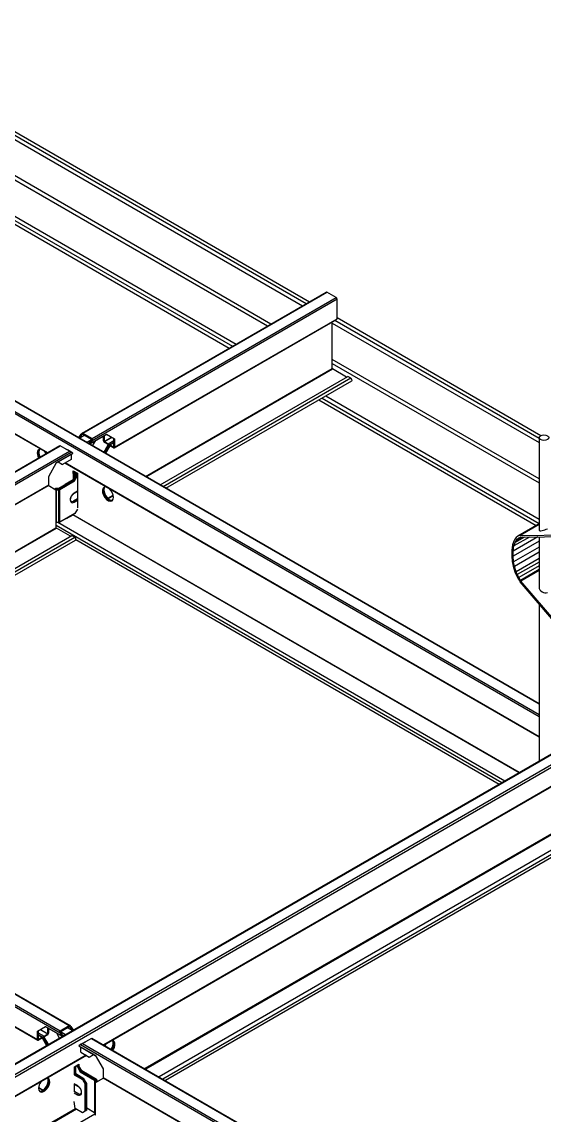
# Model space of a CAD drawing. Header units: millimetres. Extents: x -114 to 1795, y 14 to 1195.
# Drawn here: x 720.7 to 936.9, y 567.9 to 1020 of the extents above; entities that cross this region are included whole.
import ezdxf

# ---------------------------------------------------------------- set-up
doc = ezdxf.new("R2010")
doc.units = ezdxf.units.MM
doc.layers.add('AM_VIS', color=7, linetype='Continuous', lineweight=30)

msp = doc.modelspace()

# ---------------------------------------------------------------- linework, layer by layer
at = {"layer": 'AM_VIS'}
for p, q in [((637.39, 1017.76), (836.87, 902.59)), ((637.98, 1019.22), (838.43, 903.49)), ((639.3, 1020.04), (839.8, 904.28)), ((823.85, 895.07), (637.39, 1002.72)), ((637.39, 1001.09), (822.44, 894.26)), ((631.43, 986.16), (806.52, 885.07)), ((632.79, 986.95), (807.89, 885.86)), ((634.35, 987.85), (809.45, 886.75)), ((934.85, 732.56), (533.09, 964.51)), ((934.85, 733.37), (533.8, 964.92)), ((934.85, 737.78), (537.62, 967.12)), ((934.85, 737.95), (537.77, 967.21)), ((731.36, 841.84), (542.36, 950.96)), ((731.22, 841.75), (542.46, 950.73)), ((745.65, 849.92), (846.76, 908.3)), ((746, 849.96), (847.01, 908.28)), ((749.82, 847.75), (850.83, 906.07)), ((749.82, 846.94), (851.19, 905.46)), ((850.83, 906.07), (847.01, 908.28)), ((851.19, 897.25), (851.19, 905.46)), ((758.98, 843.85), (851.08, 897.02)), ((759.09, 844.08), (851.19, 897.25)), ((849.24, 876.62), (849.24, 895.96)), ((849.24, 895.45), (934.85, 846.02)), ((850.35, 896.6), (934.85, 847.82)), ((851.19, 897.7), (935.61, 848.96)), ((934.85, 830.99), (849.24, 880.41)), ((849.24, 878.78), (934.85, 829.35)), ((771.96, 832), (849.24, 876.62)), ((772.1, 831.92), (849.31, 876.49)), ((777.97, 828.53), (855.64, 873.37)), ((855.18, 873.11), (849.31, 876.49)), ((856.95, 872.62), (855.64, 873.37)), ((856.95, 872.62), (779.28, 827.77)), ((780.39, 827.13), (857.27, 871.52)), ((845, 864.43), (934.85, 812.56)), ((846.55, 865.33), (934.85, 814.35)), ((843.63, 863.64), (933.63, 811.68)), ((744.52, 848.2), (745.3, 849.55)), ((744.52, 848.2), (744.8, 848.04)), ((745.58, 849.39), (744.8, 848.04)), ((744.8, 848.04), (746.5, 849.02)), ((745.58, 849.39), (745.72, 849.47)), ((749.54, 847.26), (745.72, 849.47)), ((746, 849.96), (749.82, 847.75)), ((747.56, 846.08), (749.56, 847.24)), ((749.57, 847.21), (747.59, 846.07)), ((748.76, 845.75), (749.54, 847.1)), ((748.76, 845.75), (749.04, 845.59)), ((748.96, 845.49), (755.71, 849.38)), ((749.04, 845.59), (755.81, 849.49)), ((749.82, 846.94), (749.04, 845.59)), ((750.04, 844.65), (751.31, 846.84)), ((754.56, 846.69), (754.56, 848.72)), ((754.84, 848.88), (754.84, 846.53)), ((754.84, 846.53), (757.9, 848.29)), ((754.91, 846.41), (758.04, 848.21)), ((754.91, 846.41), (756.43, 845.53)), ((756.43, 845.2), (754.91, 846.08)), ((755.81, 849.49), (759.09, 847.6)), ((756.43, 845.53), (758.8, 846.9)), ((756.96, 845.1), (758.8, 846.17)), ((757.21, 845.08), (758.8, 846)), ((758.8, 844.24), (758.8, 847.77)), ((759.09, 847.6), (759.09, 844.08)), ((934.85, 848.06), (934.85, 809.78)), ((320.82, 841.96), (736.53, 601.95)), ((321.53, 842.36), (736.53, 602.76)), ((325.35, 844.57), (740.35, 604.97)), ((325.49, 844.65), (740.7, 604.93)), ((533.38, 727.53), (736.45, 844.78)), ((533.73, 727.56), (736.6, 844.69)), ((537.55, 725.36), (740.42, 842.49)), ((537.55, 724.54), (741.12, 842.08)), ((735.13, 837.67), (741.88, 841.56)), ((735.14, 837.72), (741.9, 841.63)), ((736.45, 844.78), (736.6, 844.69)), ((740.42, 842.49), (736.6, 844.69)), ((740.38, 842.61), (740.1, 842.78)), ((740.42, 842.49), (741.12, 842.08)), ((740.83, 842.33), (740.76, 842.29)), ((741.18, 842.15), (740.9, 842.31)), ((741.09, 841.11), (741.09, 839)), ((741.9, 841.63), (741.12, 842.08)), ((754.69, 841.97), (756.47, 845.06)), ((756.75, 844.9), (754.97, 841.81)), ((755.04, 841.77), (756.82, 844.85)), ((757.11, 844.69), (755.32, 841.6)), ((756.49, 845.13), (756.79, 844.96)), ((756.75, 844.9), (756.87, 844.96)), ((756.86, 844.91), (757.15, 844.75)), ((757.11, 844.69), (757.21, 844.75)), ((757.21, 845.08), (758.73, 844.2)), ((758.73, 843.87), (757.21, 844.75)), ((758.73, 844.2), (758.8, 844.24)), ((731.86, 832.05), (735.14, 837.72)), ((735.11, 837.68), (735.13, 837.67)), ((735.75, 838.02), (737.58, 836.97)), ((741.09, 839), (737.58, 836.97)), ((934.85, 724.18), (738.54, 837.52)), ((934.85, 724.35), (738.69, 837.61)), ((731.86, 828.52), (731.86, 832.05)), ((743.14, 832.59), (741.94, 830.5)), ((742.01, 833.24), (742.01, 834.34)), ((742.01, 834.34), (743.78, 833.32)), ((742.01, 833.24), (742.64, 833.61)), ((742.01, 833.24), (742.01, 830.63)), ((742.29, 833.08), (742.01, 833.24)), ((742.22, 830.34), (743.42, 832.42)), ((742.29, 834.18), (742.29, 833.4)), ((742.93, 833.44), (742.29, 833.08)), ((742.29, 831.12), (742.29, 833.08)), ((743.49, 832.38), (742.29, 830.3)), ((742.36, 833.44), (742.36, 834.14)), ((742.36, 833.04), (743, 833.4)), ((742.36, 833.04), (742.36, 831.24)), ((742.64, 832.87), (742.36, 833.04)), ((742.57, 830.14), (743.78, 832.22)), ((742.64, 833.97), (742.64, 833.61)), ((742.64, 833.61), (742.93, 833.44)), ((743.28, 833.24), (742.64, 832.87)), ((742.64, 831.73), (742.64, 832.87)), ((742.93, 833.44), (743, 833.4)), ((743, 833.4), (743.28, 833.24)), ((743.14, 832.59), (743.78, 832.95)), ((743.42, 832.42), (743.14, 832.59)), ((743.28, 833.24), (743.78, 832.95)), ((743.78, 832.63), (743.42, 832.42)), ((743.49, 832.38), (743.78, 832.55)), ((743.78, 832.22), (743.49, 832.38)), ((743.78, 833.32), (743.78, 819.03)), ((546.71, 721.46), (731.76, 828.3)), ((546.81, 721.69), (731.86, 828.52)), ((734.8, 826.38), (731.62, 828.22)), ((741.94, 830.5), (736, 827.07)), ((742.29, 830.3), (736.2, 826.78)), ((736.28, 826.91), (742.22, 830.34)), ((736.48, 826.62), (742.57, 830.14)), ((738.61, 828.67), (738.54, 828.54)), ((742.01, 830.63), (738.61, 828.67)), ((738.69, 828.63), (738.61, 828.67)), ((741.94, 830.5), (742.22, 830.34)), ((742.29, 830.3), (742.57, 830.14)), ((734.37, 826.87), (734.16, 826.75)), ((734.44, 826.59), (734.66, 826.71)), ((734.57, 826.58), (734.51, 826.54)), ((734.66, 826.71), (734.66, 826.62)), ((734.86, 826.42), (734.8, 826.38)), ((734.86, 826.42), (734.86, 810.74)), ((735.71, 827.01), (734.94, 827.01)), ((734.94, 826.7), (734.94, 826.78)), ((734.94, 826.78), (735.71, 826.78)), ((735.91, 826.71), (735.14, 826.71)), ((735.14, 812.93), (735.14, 826.48)), ((735.14, 826.48), (735.91, 826.48)), ((735.71, 826.78), (735.71, 826.71)), ((735.91, 826.48), (735.91, 812.93)), ((736.28, 826.83), (736.28, 826.91)), ((736.48, 813.06), (736.48, 826.62)), ((742.32, 824.97), (743.78, 825.81)), ((743.78, 825.94), (742.4, 825.15)), ((756.32, 822.97), (758.56, 824.26)), ((756.43, 822.87), (758.59, 824.12)), ((742.11, 821.85), (743.78, 822.81)), ((742.11, 821.85), (742.12, 821.85)), ((743.78, 822.8), (742.12, 821.85)), ((742.4, 821.37), (743.78, 822.16)), ((743.78, 818.5), (742.72, 816.66)), ((742.72, 816.66), (736.48, 813.06)), ((739.25, 814.58), (739.18, 814.62)), ((739.25, 814.58), (742.22, 816.3)), ((926.59, 709.44), (741.87, 816.09)), ((926.73, 709.52), (742.01, 816.17)), ((742.23, 816.39), (742.22, 816.3)), ((559.54, 709.52), (734.86, 810.74)), ((559.69, 709.44), (735.04, 810.68)), ((735, 810.73), (735, 812.91)), ((919.42, 705.3), (735, 811.77)), ((740.91, 807.3), (735.04, 810.68)), ((735.91, 812.93), (735.14, 812.93)), ((920.72, 706.05), (735.61, 812.93)), ((934.85, 812.38), (925.98, 807.27)), ((934.85, 812.24), (926.81, 807.6)), ((934.85, 812.16), (927.03, 807.64)), ((565.56, 706.05), (741.37, 807.56)), ((742.68, 806.81), (566.86, 705.3)), ((567.97, 704.66), (743.01, 805.71)), ((742.68, 806.81), (741.37, 807.56)), ((918.31, 704.66), (743.1, 805.81)), ((924.41, 805.26), (923.9, 803.73)), ((934.85, 805.22), (924.07, 799)), ((934.3, 807.01), (924.12, 801.13)), ((924.8, 806.01), (924.41, 805.26)), ((930.87, 806.96), (924.45, 803.26)), ((925.32, 806.7), (924.8, 806.01)), ((928.79, 806.94), (924.94, 804.71)), ((924.94, 804.71), (925.31, 805.42)), ((927.91, 806.92), (925.31, 805.42)), ((925.31, 805.42), (925.79, 806.06)), ((925.98, 807.27), (925.32, 806.7)), ((927.23, 806.9), (925.79, 806.06)), ((925.79, 806.06), (926.39, 806.58)), ((926.81, 807.6), (925.98, 807.27)), ((926.39, 806.58), (927.12, 806.87)), ((927.03, 807.64), (926.81, 807.6)), ((927.03, 807.64), (946.7, 807.92)), ((927.12, 806.87), (927.32, 806.91)), ((927.32, 806.91), (946.89, 807.19)), ((934.85, 807.02), (934.85, 786.25)), ((923.55, 801.52), (923.53, 800.41)), ((923.53, 800.41), (923.53, 799.07)), ((923.9, 803.73), (923.55, 801.52)), ((924.07, 799), (924.12, 801.13)), ((924.12, 801.13), (924.45, 803.26)), ((934.85, 802.73), (924.3, 796.64)), ((924.45, 803.26), (924.94, 804.71)), ((934.85, 800.66), (924.66, 794.77)), ((923.53, 799.07), (923.74, 796.84)), ((923.74, 796.84), (924.12, 794.89)), ((924.3, 796.64), (924.07, 799)), ((924.66, 794.77), (924.3, 796.64)), ((934.85, 798.1), (925.31, 792.59)), ((934.85, 796.63), (925.79, 791.4)), ((924.12, 794.89), (924.8, 792.58)), ((925.31, 792.59), (924.66, 794.77)), ((924.8, 792.58), (925.32, 791.29)), ((925.79, 791.4), (925.31, 792.59)), ((926.39, 790.18), (925.79, 791.4)), ((934.85, 795.06), (926.39, 790.18)), ((934.85, 793.5), (927.12, 789.04)), ((934.85, 793.12), (927.32, 788.77)), ((925.32, 791.29), (925.98, 789.96)), ((925.98, 789.96), (926.81, 788.68)), ((927.12, 789.04), (926.39, 790.18)), ((926.81, 788.68), (927.03, 788.37)), ((946.7, 765.38), (927.03, 788.37)), ((927.32, 788.77), (927.12, 789.04)), ((946.89, 765.9), (927.32, 788.77)), ((934.85, 779.24), (934.85, 714.21)), ((950.38, 723.18), (527.37, 478.95)), ((950.27, 722.89), (527.77, 478.95)), ((526.27, 714.97), (727.37, 598.86)), ((526.41, 715.05), (727.27, 599.09)), ((948.28, 716.51), (529.13, 474.52)), ((948.7, 717.84), (529.55, 475.85)), ((945.3, 706.98), (754.62, 596.89)), ((945.22, 706.71), (754.82, 596.78)), ((955.22, 693.07), (771.63, 587.08)), ((955.6, 692.86), (772.01, 586.86)), ((963.1, 690.79), (777.55, 583.66)), ((963.37, 689.19), (779.07, 582.78)), ((955.24, 683.22), (780.18, 582.14)), ((727.27, 602.61), (730.54, 604.51)), ((727.27, 599.09), (727.27, 602.61)), ((727.55, 602.78), (727.55, 599.25)), ((727.55, 601.91), (729.92, 600.54)), ((728.31, 603.22), (731.44, 601.42)), ((728.46, 603.3), (731.51, 601.54)), ((729.92, 600.54), (731.44, 601.42)), ((730.54, 604.51), (737.31, 600.6)), ((730.64, 604.39), (737.39, 600.5)), ((731.51, 601.54), (731.51, 603.89)), ((731.79, 603.73), (731.79, 601.7)), ((735.04, 601.85), (736.34, 599.6)), ((736.53, 602.76), (740.35, 604.97)), ((737.31, 600.6), (736.53, 601.95)), ((738.83, 601.04), (736.78, 602.22)), ((738.86, 601.05), (736.79, 602.25)), ((740.63, 604.48), (736.81, 602.27)), ((736.81, 602.11), (737.59, 600.76)), ((739.85, 604.03), (741.55, 603.05)), ((740.63, 604.48), (740.77, 604.4)), ((741.55, 603.05), (740.77, 604.4)), ((741.05, 604.56), (741.83, 603.21)), ((741.55, 603.05), (741.83, 603.21)), ((727.55, 601.18), (729.39, 600.11)), ((727.55, 601.01), (729.14, 600.09)), ((727.55, 599.25), (727.62, 599.21)), ((727.62, 599.21), (729.14, 600.09)), ((729.14, 599.76), (727.62, 598.88)), ((729.14, 599.76), (729.25, 599.7)), ((729.49, 599.92), (729.2, 599.76)), ((731.06, 596.55), (729.25, 599.7)), ((729.48, 599.97), (729.6, 599.91)), ((729.53, 599.86), (731.35, 596.72)), ((729.86, 600.14), (729.57, 599.97)), ((731.42, 596.76), (729.6, 599.91)), ((729.88, 600.07), (731.7, 596.92)), ((731.44, 601.09), (729.92, 600.21)), ((737.31, 600.6), (737.59, 600.76)), ((745.08, 597.01), (744.31, 596.56)), ((745.31, 597.24), (745.03, 597.08)), ((745.08, 597.01), (745.79, 597.42)), ((745.08, 597.01), (1160.79, 357)), ((745.45, 597.22), (745.38, 597.26)), ((749.61, 599.62), (745.79, 597.42)), ((745.79, 597.42), (1160.79, 357.81)), ((746.11, 597.71), (745.83, 597.54)), ((749.61, 599.62), (749.76, 599.7)), ((749.61, 599.62), (1164.61, 360.02)), ((749.76, 599.7), (1164.96, 359.98)), ((747.49, 592.55), (608.62, 512.37)), ((747.3, 592.67), (608.75, 512.68)), ((744.31, 596.56), (751.07, 592.65)), ((744.33, 596.49), (751.08, 592.59)), ((745.12, 593.92), (745.12, 596.03)), ((745.12, 593.92), (748.63, 591.9)), ((748.63, 591.9), (750.46, 592.95)), ((751.07, 592.65), (754.35, 586.98)), ((751.08, 592.59), (751.1, 592.6)), ((742.57, 587.86), (744.34, 588.88)), ((742.57, 587.23), (742.57, 587.86)), ((743.07, 587.52), (743.07, 588.14)), ((743.71, 587.88), (743.16, 588.2)), ((743.44, 588.36), (743.99, 588.05)), ((744.06, 588.09), (743.51, 588.4)), ((743.99, 588.05), (743.71, 587.88)), ((743.71, 587.88), (744.91, 585.8)), ((743.8, 588.56), (744.34, 588.25)), ((743.99, 588.67), (743.99, 588.45)), ((745.19, 585.96), (743.99, 588.05)), ((744.06, 588.41), (744.06, 588.72)), ((744.34, 588.25), (744.06, 588.09)), ((744.06, 588.09), (745.26, 586)), ((744.34, 588.88), (744.34, 588.25)), ((745.54, 586.17), (744.34, 588.25)), ((742.72, 587.31), (742.43, 587.15)), ((742.43, 587.15), (742.43, 584.53)), ((742.43, 587.15), (742.43, 587.15)), ((742.72, 584.7), (742.43, 584.53)), ((742.43, 584.53), (745.83, 582.58)), ((742.57, 587.8), (743.07, 587.52)), ((742.79, 587.35), (742.57, 587.47)), ((742.57, 587.39), (742.72, 587.31)), ((742.72, 584.7), (742.72, 587.31)), ((746.11, 582.74), (742.72, 584.7)), ((743.07, 587.52), (742.79, 587.35)), ((742.79, 587.35), (742.79, 584.74)), ((743.07, 584.9), (742.79, 584.74)), ((742.79, 584.74), (746.18, 582.78)), ((743.07, 584.9), (743.07, 587.52)), ((746.46, 582.94), (743.07, 584.9)), ((744.91, 585.8), (745.19, 585.96)), ((744.91, 585.8), (750.85, 582.37)), ((751.13, 582.53), (745.19, 585.96)), ((745.26, 586), (745.54, 586.17)), ((745.26, 586), (751.36, 582.49)), ((751.64, 582.65), (745.54, 586.17)), ((754.35, 586.98), (754.35, 583.45)), ((754.35, 583.45), (943.35, 474.33)), ((727.69, 579.16), (729.49, 578.13)), ((727.71, 579.32), (729.62, 578.22)), ((743.81, 580.08), (742.43, 580.87)), ((742.51, 580.69), (743.89, 579.9)), ((742.57, 577.45), (742.57, 580.66)), ((746.11, 582.74), (745.83, 582.58)), ((745.83, 582.58), (746.96, 580.62)), ((747.24, 580.78), (746.11, 582.74)), ((746.46, 582.94), (746.18, 582.78)), ((746.18, 582.78), (747.31, 580.82)), ((747.59, 580.98), (746.46, 582.94)), ((746.96, 580.62), (747.24, 580.78)), ((746.96, 569.51), (746.96, 580.62)), ((747.24, 569.67), (747.24, 580.78)), ((747.59, 580.98), (747.31, 580.82)), ((747.31, 580.82), (747.31, 569.72)), ((747.59, 569.88), (747.59, 580.98)), ((750.85, 582.37), (750.85, 568.82)), ((750.97, 582.21), (750.97, 581.76)), ((750.97, 581.76), (750.97, 568.21)), ((751.2, 567.88), (751.2, 581.43)), ((751.41, 581.31), (751.2, 581.43)), ((751.36, 582.49), (751.36, 582.28)), ((751.37, 581.76), (751.37, 582.21)), ((754.59, 583.14), (751.41, 581.31)), ((751.47, 582.32), (751.47, 581.87)), ((751.47, 581.87), (751.47, 581.6)), ((751.48, 581.6), (751.7, 581.47)), ((751.71, 581.48), (751.71, 581.55)), ((751.77, 581.51), (751.71, 581.55)), ((751.87, 581.87), (751.87, 582.32)), ((751.99, 581.71), (752.05, 581.68)), ((754.45, 583.22), (943.21, 474.25)), ((742.43, 577.09), (743.81, 576.3)), ((742.57, 577.66), (744.09, 576.78)), ((744.09, 576.77), (742.57, 577.65)), ((744.09, 576.78), (744.09, 576.77)), ((742.95, 570.52), (559.5, 464.6)), ((743.33, 570.3), (559.88, 464.38)), ((742.86, 570.57), (742.43, 573.43)), ((745.83, 568.86), (742.86, 570.57)), ((747.59, 569.88), (747.31, 569.72)), ((750.85, 568.82), (747.59, 570.7)), ((750.97, 568.31), (565.41, 461.19)), ((746.96, 569.51), (745.83, 568.86)), ((747.24, 569.67), (746.96, 569.51)), ((747.31, 569.72), (747.24, 569.67)), ((751.24, 567.86), (751.2, 567.88))]:
    msp.add_line(p, q, dxfattribs=at)
for centre, major_axis, ratio, start_param, end_param in [((847.01, 907.87), (0.25, -0.433), 0.57735, 2.356194, 3.141593), ((850.83, 905.66), (0.25, -0.433), 0.57735, 0.785398, 2.356194), ((850.83, 897.46), (0.25, -0.433), 0.57735, 0, 0.785398), ((849.31, 876.58), (0.05, -0.0866), 0.57735, 3.926991, 5.497787), ((856.95, 872.08), (0.325, -0.563), 0.57735, 0, 2.356194), ((745.65, 849.35), (0.354, 0.612), 0.57735, 0, 1.570796), ((745.65, 849.35), (0.071, 0.122), 0.57735, 0, 1.570796), ((749.47, 847.14), (0.071, 0.122), 0.57735, 4.712389, 6.283185), ((749.47, 847.14), (0.354, 0.612), 0.57735, 4.712389, 6.283185), ((754.91, 846.49), (0.25, -0.433), 0.57735, 3.926991, 5.497787), ((754.91, 846.49), (0.05, -0.0866), 0.57735, 3.926991, 5.497787), ((936.85, 848.06), (2, 0), 0.57735, 0.785398, 7.068583), ((729.42, 840.3), (1.62, -2.81), 0.57735, 2.715122, 4.601832), ((729.7, 840.47), (1.62, -2.81), 0.57735, 3.228731, 4.601832), ((729.78, 840.51), (1.62, -2.81), 0.57735, 3.250594, 4.601832), ((730.06, 840.67), (1.62, -2.81), 0.57735, 3.33868, 3.926991), ((730.06, 840.67), (1.62, -2.81), 0.57735, 3.926991, 4.601832), ((729.42, 840.3), (1.62, -2.81), 0.57735, 1.681353, 1.997267), ((756.43, 845.12), (0.25, -0.433), 0.57735, 0.885574, 2.356194), ((756.43, 845.12), (0.05, -0.0866), 0.57735, 1.309043, 2.356194), ((756.4, 845.1), (0.071, 0.122), 0.57735, 4.712389, 5.236034), ((756.4, 845.1), (0.354, 0.612), 0.57735, 4.712389, 4.812564), ((757.18, 844.65), (0.354, 0.612), 0.57735, 1.470621, 1.570796), ((757.21, 844.67), (0.25, -0.433), 0.57735, 2.356194, 3.826815), ((757.18, 844.65), (0.071, 0.122), 0.57735, 1.047151, 1.570796), ((757.21, 844.67), (0.05, -0.0866), 0.57735, 2.356194, 3.403346), ((758.73, 844.28), (0.05, -0.0866), 0.57735, 5.497787, 7.068583), ((758.73, 844.28), (0.25, -0.433), 0.57735, 5.497787, 7.068583), ((731.51, 828.73), (0.25, -0.433), 0.57735, 0, 0.785398), ((756.36, 824.75), (1.62, -2.81), 0.57735, 2.715122, 7.068583), ((756.65, 824.91), (1.62, -2.81), 0.57735, 3.228731, 6.196047), ((756.72, 824.95), (1.62, -2.81), 0.57735, 3.250594, 6.174184), ((757, 825.12), (1.62, -2.81), 0.57735, 3.33868, 3.926991), ((734.94, 826.55), (0.8, 0), 0.57735, 1.570796, 2.356194), ((735.14, 826.25), (0.8, 0), 0.57735, 1.570796, 2.356194), ((734.94, 826.55), (0.4, 0), 0.57735, 1.570796, 2.356194), ((735.14, 826.25), (0.4, 0), 0.57735, 1.570796, 2.356194), ((735.71, 827.24), (0.4, 0), 0.57735, 4.712389, 5.497787), ((735.71, 827.24), (0.8, 0), 0.57735, 4.712389, 5.497787), ((735.91, 826.95), (0.4, 0), 0.57735, 4.712389, 5.497787), ((735.91, 826.95), (0.8, 0), 0.57735, 4.712389, 5.497787), ((742.4, 823.26), (1.16, 2), 0.57735, 0.785398, 3.926991), ((742.12, 825.31), (0.195, -0.338), 0.57735, 0, 0.785398), ((757, 825.12), (1.62, -2.81), 0.57735, 3.926991, 6.086098), ((756.36, 824.75), (1.62, -2.81), 0.57735, 0.785398, 1.997267), ((742.12, 823.42), (0.96, 1.67), 0.57735, 3.141593, 3.926991), ((742.11, 823.42), (0.96, 1.67), 0.57735, 3.14574, 3.926991), ((742.12, 821.53), (0.195, -0.338), 0.57735, 0.785398, 2.356194), ((735.14, 812.7), (0.4, 0), 0.57735, 1.570796, 1.929116), ((735.04, 810.77), (0.05, -0.0866), 0.57735, 4.802353, 5.497787), ((735.91, 813.39), (0.8, 0), 0.57735, 4.712389, 5.497787), ((936.85, 810.37), (1.99, 0.64), 0.257355, 3.059722, 5.415916), ((742.68, 806.27), (0.325, -0.563), 0.57735, 0, 2.356194), ((936.85, 785.66), (1.75, -1.36), 0.709828, 3.645993, 6.002187), ((731.44, 601.5), (0.25, 0.433), 0.57735, 3.926991, 5.497787), ((731.44, 601.5), (0.05, 0.0866), 0.57735, 3.926991, 5.497787), ((736.88, 602.15), (-0.354, 0.612), 0.57735, 0, 1.570796), ((736.88, 602.15), (-0.071, 0.122), 0.57735, 0, 1.570796), ((740.7, 604.36), (-0.354, 0.612), 0.57735, 4.712389, 6.283185), ((740.7, 604.36), (-0.071, 0.122), 0.57735, 4.712389, 6.283185), ((727.62, 599.29), (0.25, 0.433), 0.57735, 2.356194, 3.926991), ((727.62, 599.29), (0.05, 0.0866), 0.57735, 2.356194, 3.926991), ((729.14, 599.68), (0.25, 0.433), 0.57735, 5.597961, 7.068583), ((729.14, 599.68), (0.05, 0.0866), 0.57735, 6.021421, 7.068583), ((729.17, 599.66), (-0.071, 0.122), 0.57735, 4.712389, 5.236022), ((729.17, 599.66), (-0.354, 0.612), 0.57735, 4.712389, 4.812562), ((729.92, 600.13), (0.25, 0.433), 0.57735, 0.785398, 2.256021), ((729.95, 600.11), (-0.354, 0.612), 0.57735, 1.470623, 1.570796), ((729.92, 600.13), (0.05, 0.0866), 0.57735, 0.785398, 1.832561), ((729.95, 600.11), (-0.071, 0.122), 0.57735, 1.047163, 1.570796), ((756.93, 595.88), (1.63, 2.81), 0.57735, 1.433483, 1.656383), ((756.29, 596.25), (1.62, 2.81), 0.57735, 4.626802, 6.045011), ((756.57, 596.09), (1.63, 2.81), 0.57735, 4.626802, 6.174184), ((756.65, 596.05), (1.62, 2.81), 0.57735, 4.626802, 6.196047), ((756.93, 595.88), (1.63, 2.81), 0.57735, 4.626802, 6.420499), ((754.7, 583.66), (0.25, 0.433), 0.57735, 2.356194, 3.141593), ((729.99, 580.33), (1.63, 2.81), 0.57735, 2.356194, 6.420499), ((729.99, 580.33), (1.63, 2.81), 0.57735, 1.433483, 2.356194), ((729.35, 580.7), (1.62, 2.81), 0.57735, 3.33868, 6.045011), ((729.63, 580.53), (1.63, 2.81), 0.57735, 3.250594, 6.174184), ((729.7, 580.49), (1.62, 2.81), 0.57735, 3.228731, 6.196047), ((743.81, 578.19), (1.16, -2), 0.57735, 5.497787, 8.63938), ((744.09, 580.24), (0.195, 0.338), 0.57735, 2.356194, 3.141593), ((750.57, 582.21), (0.4, 0), 0.57735, 0, 0.785398), ((751.77, 581.76), (0.8, 0), 0.57735, 3.141593, 3.926991), ((750.57, 582.21), (0.8, 0), 0.57735, 0, 0.785398), ((751.07, 582.32), (0.4, 0), 0.57735, 0, 0.785398), ((751.77, 581.76), (0.4, 0), 0.57735, 3.141593, 3.926991), ((752.27, 581.87), (0.8, 0), 0.57735, 3.141593, 3.926991), ((751.07, 582.32), (0.8, 0), 0.57735, 0, 0.785398), ((752.27, 581.87), (0.4, 0), 0.57735, 3.141593, 3.926991), ((744.09, 576.46), (0.195, 0.338), 0.57735, 0.785398, 2.356194), ((744.09, 578.35), (0.96, -1.67), 0.57735, 5.497787, 6.279038), ((744.09, 578.35), (0.96, -1.67), 0.57735, 5.497787, 6.283185), ((750.57, 568.65), (0.4, 0), 0.57735, 0, 0.785398), ((751.77, 568.21), (0.8, 0), 0.57735, 3.141593, 3.926991)]:
    msp.add_ellipse(centre, major_axis=major_axis, ratio=ratio, start_param=start_param, end_param=end_param, dxfattribs=at)
for points, degree, knots in [([(744.6, 847.79), (744.59, 847.82), (744.58, 847.85), (744.56, 847.95), (744.54, 848.02), (744.53, 848.1), (744.53, 848.12), (744.52, 848.17), (744.52, 848.19), (744.52, 848.2)], 3, [0.8065927, 0.8065927, 0.8065927, 0.8065927, 0.8340087, 0.8340087, 0.9170044, 0.9170044, 0.9585022, 0.9585022, 1, 1, 1, 1]), ([(744.88, 847.63), (744.87, 847.66), (744.87, 847.68), (744.84, 847.79), (744.83, 847.85), (744.81, 847.94), (744.81, 847.96), (744.8, 847.99), (744.8, 848), (744.8, 848.02), (744.8, 848.03), (744.8, 848.04)], 3, [0.8065927, 0.8065927, 0.8065927, 0.8065927, 0.8340087, 0.8340087, 0.9170044, 0.9170044, 0.9585022, 0.9585022, 0.9792511, 0.9792511, 1, 1, 1, 1]), ([(748.46, 845.56), (748.49, 845.57), (748.51, 845.58), (748.61, 845.61), (748.66, 845.64), (748.72, 845.68), (748.74, 845.69), (748.76, 845.72), (748.76, 845.74), (748.76, 845.75)], 3, [0.8065927, 0.8065927, 0.8065927, 0.8065927, 0.8340087, 0.8340087, 0.9170044, 0.9170044, 0.9585022, 0.9585022, 1, 1, 1, 1]), ([(748.74, 845.4), (748.77, 845.41), (748.79, 845.42), (748.89, 845.45), (748.95, 845.48), (749, 845.52), (749.02, 845.53), (749.03, 845.55), (749.04, 845.56), (749.04, 845.57), (749.04, 845.58), (749.04, 845.59)], 3, [0.8065927, 0.8065927, 0.8065927, 0.8065927, 0.8340087, 0.8340087, 0.9170044, 0.9170044, 0.9585022, 0.9585022, 0.9792511, 0.9792511, 1, 1, 1, 1]), ([(755.71, 849.38), (755.72, 849.39), (755.73, 849.4), (755.76, 849.42), (755.78, 849.43), (755.8, 849.46), (755.8, 849.46), (755.81, 849.48), (755.81, 849.49), (755.81, 849.49)], 3, [0.899618, 0.899618, 0.899618, 0.899618, 0.9170044, 0.9170044, 0.9585022, 0.9585022, 0.9792511, 0.9792511, 1, 1, 1, 1]), ([(740.1, 842.78), (739.97, 842.85), (739.82, 842.93), (739.43, 843.12), (739.18, 843.23), (738.92, 843.35), (738.92, 843.35), (738.91, 843.35)], 3, [0.2113249, 0.2113249, 0.2113249, 0.2113249, 0.3323425, 0.3323425, 0.4976429, 0.4976429, 0.5, 0.5, 0.5, 0.5]), ([(740.74, 842.3), (740.74, 842.32), (740.73, 842.34), (740.71, 842.37), (740.69, 842.39), (740.63, 842.45), (740.58, 842.49), (740.36, 842.63), (740.17, 842.73), (739.72, 842.95), (739.46, 843.07), (739.21, 843.19), (739.2, 843.19), (739.2, 843.19)], 3, [0, 0, 0, 0, 0.0419883, 0.0419883, 0.0839766, 0.0839766, 0.1679531, 0.1679531, 0.3323425, 0.3323425, 0.4976429, 0.4976429, 0.5, 0.5, 0.5, 0.5]), ([(740.83, 842.33), (740.84, 842.33), (740.85, 842.33), (740.9, 842.32), (740.96, 842.28), (741.08, 842.17), (741.14, 842.1), (741.21, 842.03), (741.21, 842.03), (741.21, 842.03)], 3, [0.1003819, 0.1003819, 0.1003819, 0.1003819, 0.1679531, 0.1679531, 0.3323425, 0.3323425, 0.4976429, 0.4976429, 0.5, 0.5, 0.5, 0.5]), ([(741.18, 842.15), (741.22, 842.13), (741.26, 842.1), (741.36, 842.01), (741.43, 841.94), (741.49, 841.87), (741.49, 841.86), (741.5, 841.86)], 3, [0.2113249, 0.2113249, 0.2113249, 0.2113249, 0.3323425, 0.3323425, 0.4976429, 0.4976429, 0.5, 0.5, 0.5, 0.5]), ([(741.88, 841.56), (741.88, 841.56), (741.88, 841.57), (741.89, 841.57), (741.9, 841.58), (741.9, 841.6), (741.9, 841.61), (741.9, 841.63)], 3, [0.8996181, 0.8996181, 0.8996181, 0.8996181, 0.9170044, 0.9170044, 0.9585022, 0.9585022, 1, 1, 1, 1]), ([(735.13, 837.67), (735.13, 837.66), (735.13, 837.67), (735.13, 837.67), (735.14, 837.68), (735.14, 837.69), (735.14, 837.7), (735.14, 837.71), (735.14, 837.72), (735.14, 837.72)], 3, [0.8807921, 0.8807921, 0.8807921, 0.8807921, 0.9170044, 0.9170044, 0.9585022, 0.9585022, 0.9792511, 0.9792511, 1, 1, 1, 1]), ([(741.16, 821.75), (741.13, 821.77), (741.09, 821.8), (741.06, 821.83), (741.04, 821.86), (741.01, 821.9), (740.98, 821.95), (740.96, 822), (740.93, 822.06), (740.92, 822.1), (740.91, 822.15), (740.9, 822.21), (740.89, 822.26), (740.88, 822.32), (740.88, 822.38), (740.87, 822.45), (740.88, 822.51), (740.88, 822.58), (740.88, 822.64), (740.89, 822.71), (740.9, 822.78), (740.91, 822.86), (740.93, 822.93), (740.94, 823.01), (740.96, 823.08), (740.98, 823.16), (741.01, 823.24), (741.04, 823.32), (741.07, 823.4), (741.1, 823.48), (741.13, 823.56), (741.17, 823.63), (741.21, 823.71), (741.25, 823.79), (741.29, 823.87), (741.34, 823.95), (741.38, 824.02), (741.43, 824.1), (741.48, 824.17), (741.53, 824.24), (741.58, 824.31), (741.64, 824.38), (741.69, 824.44), (741.75, 824.5), (741.81, 824.56), (741.86, 824.62), (741.92, 824.68), (741.98, 824.73), (742.04, 824.78), (742.1, 824.82), (742.15, 824.87), (742.21, 824.9), (742.26, 824.94), (742.32, 824.97)], 1, [2.356194, 2.356194, 2.415099, 2.474004, 2.532909, 2.591814, 2.650719, 2.709624, 2.768529, 2.827433, 2.86993, 2.912426, 2.954922, 2.997419, 3.039915, 3.082412, 3.124908, 3.165828, 3.206749, 3.247669, 3.28859, 3.32951, 3.370431, 3.411351, 3.4531, 3.494848, 3.536596, 3.578344, 3.620092, 3.66184, 3.703588, 3.746025, 3.788462, 3.830899, 3.873336, 3.915773, 3.95821, 4.000647, 4.043231, 4.085816, 4.128401, 4.170986, 4.213571, 4.256156, 4.29874, 4.340888, 4.383035, 4.425183, 4.46733, 4.509477, 4.551625, 4.593772, 4.633311, 4.67285, 4.712389, 4.712389]), ([(735, 810.73), (734.99, 810.73), (734.98, 810.73), (734.93, 810.74), (734.89, 810.74), (734.86, 810.74)], 3, [0.7701779, 0.7701779, 0.7701779, 0.7701779, 0.8004207, 0.8004207, 0.9500593, 0.9500593, 0.9500593, 0.9500593]), ([(730.64, 604.39), (730.63, 604.4), (730.62, 604.41), (730.59, 604.43), (730.57, 604.44), (730.55, 604.47), (730.55, 604.47), (730.54, 604.49), (730.54, 604.5), (730.54, 604.51)], 3, [0.8996181, 0.8996181, 0.8996181, 0.8996181, 0.9170044, 0.9170044, 0.9585022, 0.9585022, 0.9792511, 0.9792511, 1, 1, 1, 1]), ([(741.44, 602.55), (741.46, 602.61), (741.48, 602.67), (741.51, 602.8), (741.52, 602.86), (741.54, 602.95), (741.54, 602.97), (741.55, 603.01), (741.55, 603.03), (741.55, 603.05)], 3, [0.7757613, 0.7757613, 0.7757613, 0.7757613, 0.8340087, 0.8340087, 0.9170044, 0.9170044, 0.9585022, 0.9585022, 1, 1, 1, 1]), ([(741.73, 602.71), (741.74, 602.77), (741.76, 602.83), (741.79, 602.96), (741.81, 603.03), (741.82, 603.11), (741.82, 603.13), (741.83, 603.17), (741.83, 603.18), (741.83, 603.2), (741.83, 603.2), (741.83, 603.21)], 3, [0.7757613, 0.7757613, 0.7757613, 0.7757613, 0.8340087, 0.8340087, 0.9170044, 0.9170044, 0.9585022, 0.9585022, 0.9792511, 0.9792511, 1, 1, 1, 1]), ([(737.7, 600.39), (737.64, 600.4), (737.58, 600.42), (737.46, 600.46), (737.41, 600.49), (737.35, 600.53), (737.33, 600.54), (737.31, 600.57), (737.31, 600.58), (737.31, 600.6)], 3, [0.7757613, 0.7757613, 0.7757613, 0.7757613, 0.8340087, 0.8340087, 0.9170044, 0.9170044, 0.9585022, 0.9585022, 1, 1, 1, 1]), ([(737.98, 600.55), (737.92, 600.56), (737.86, 600.58), (737.74, 600.62), (737.69, 600.65), (737.63, 600.69), (737.61, 600.7), (737.6, 600.73), (737.6, 600.73), (737.59, 600.75), (737.59, 600.75), (737.59, 600.76)], 3, [0.7757613, 0.7757613, 0.7757613, 0.7757613, 0.8340087, 0.8340087, 0.9170044, 0.9170044, 0.9585022, 0.9585022, 0.9792511, 0.9792511, 1, 1, 1, 1]), ([(745.03, 597.08), (744.99, 597.06), (744.95, 597.03), (744.85, 596.93), (744.78, 596.86), (744.72, 596.79), (744.71, 596.79), (744.71, 596.79)], 3, [0.2113249, 0.2113249, 0.2113249, 0.2113249, 0.3323425, 0.3323425, 0.4976429, 0.4976429, 0.5, 0.5, 0.5, 0.5]), ([(745.38, 597.26), (745.37, 597.26), (745.36, 597.26), (745.3, 597.25), (745.25, 597.21), (745.13, 597.1), (745.07, 597.03), (745, 596.96), (745, 596.96), (745, 596.96)], 3, [0.100382, 0.100382, 0.100382, 0.100382, 0.1679531, 0.1679531, 0.3323425, 0.3323425, 0.4976429, 0.4976429, 0.5, 0.5, 0.5, 0.5]), ([(745.47, 597.23), (745.47, 597.24), (745.47, 597.25), (745.48, 597.26), (745.48, 597.27), (745.5, 597.3), (745.51, 597.32), (745.57, 597.38), (745.63, 597.42), (745.85, 597.56), (746.04, 597.66), (746.49, 597.88), (746.75, 598), (747, 598.12), (747.01, 598.12), (747.01, 598.12)], 3, [0, 0, 0, 0, 0.0209941, 0.0209941, 0.0419883, 0.0419883, 0.0839766, 0.0839766, 0.1679531, 0.1679531, 0.3323425, 0.3323425, 0.4976429, 0.4976429, 0.5, 0.5, 0.5, 0.5]), ([(746.11, 597.71), (746.23, 597.78), (746.38, 597.85), (746.78, 598.05), (747.03, 598.16), (747.29, 598.28), (747.29, 598.28), (747.29, 598.28)], 3, [0.2113249, 0.2113249, 0.2113249, 0.2113249, 0.3323425, 0.3323425, 0.4976429, 0.4976429, 0.5, 0.5, 0.5, 0.5]), ([(744.33, 596.49), (744.33, 596.49), (744.32, 596.49), (744.32, 596.5), (744.31, 596.51), (744.31, 596.52), (744.31, 596.53), (744.31, 596.54), (744.31, 596.55), (744.31, 596.56)], 3, [0.899618, 0.899618, 0.899618, 0.899618, 0.9170044, 0.9170044, 0.9585022, 0.9585022, 0.9792511, 0.9792511, 1, 1, 1, 1]), ([(751.08, 592.59), (751.08, 592.59), (751.08, 592.59), (751.07, 592.6), (751.07, 592.61), (751.07, 592.62), (751.07, 592.63), (751.07, 592.64), (751.07, 592.64), (751.07, 592.65)], 3, [0.880792, 0.880792, 0.880792, 0.880792, 0.9170044, 0.9170044, 0.9585022, 0.9585022, 0.9792511, 0.9792511, 1, 1, 1, 1]), ([(743.89, 579.9), (743.95, 579.86), (744, 579.83), (744.06, 579.79), (744.12, 579.75), (744.17, 579.7), (744.23, 579.65), (744.29, 579.6), (744.34, 579.55), (744.4, 579.49), (744.46, 579.43), (744.51, 579.37), (744.57, 579.31), (744.62, 579.24), (744.67, 579.18), (744.72, 579.11), (744.77, 579.03), (744.82, 578.96), (744.87, 578.88), (744.91, 578.81), (744.96, 578.73), (745, 578.65), (745.04, 578.57), (745.07, 578.49), (745.11, 578.41), (745.14, 578.33), (745.17, 578.25), (745.2, 578.17), (745.22, 578.09), (745.25, 578.01), (745.27, 577.94), (745.28, 577.86), (745.3, 577.78), (745.31, 577.71), (745.32, 577.64), (745.33, 577.56), (745.33, 577.5), (745.33, 577.43), (745.33, 577.37), (745.33, 577.31), (745.33, 577.25), (745.32, 577.19), (745.31, 577.14), (745.3, 577.08), (745.29, 577.04), (745.28, 576.99), (745.26, 576.95), (745.24, 576.91), (745.23, 576.87), (745.21, 576.84), (745.18, 576.8), (745.16, 576.77), (745.13, 576.74), (745.11, 576.72), (745.08, 576.7), (745.05, 576.68)], 1, [0, 0, 0.04095, 0.081901, 0.122851, 0.163802, 0.204752, 0.245703, 0.286653, 0.328453, 0.370253, 0.412053, 0.453852, 0.495652, 0.537452, 0.579252, 0.621713, 0.664175, 0.706636, 0.749098, 0.791559, 0.834021, 0.876482, 0.919058, 0.961633, 1.004208, 1.046783, 1.089359, 1.131934, 1.174509, 1.216614, 1.258719, 1.300823, 1.342928, 1.385033, 1.427138, 1.469242, 1.510456, 1.551669, 1.592882, 1.634096, 1.675309, 1.716523, 1.757736, 1.798843, 1.83995, 1.881057, 1.922164, 1.963271, 2.004378, 2.045485, 2.09727, 2.149055, 2.20084, 2.252625, 2.30441, 2.356194, 2.356194])]:
    msp.add_open_spline(points, degree=degree, knots=knots, dxfattribs=at)

doc.saveas('drawing.dxf')
